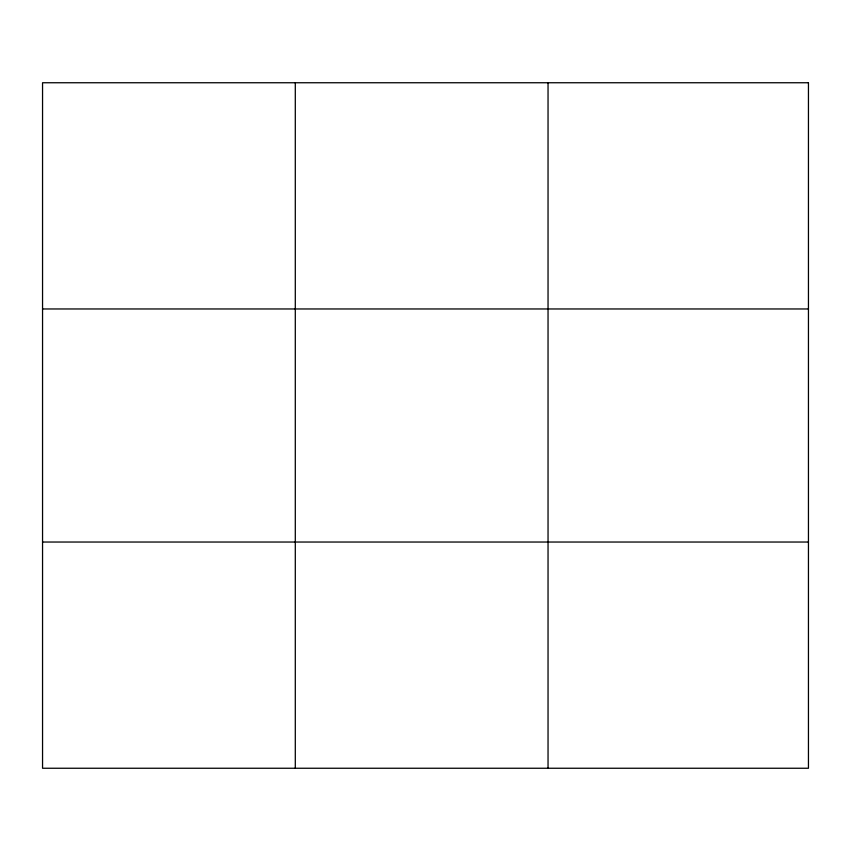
<?xml version="1.0" encoding="UTF-8"?>
<svg xmlns="http://www.w3.org/2000/svg" width="851" height="851" viewBox="0 0 851 851"><rect width="100%" height="100%" fill="white"/><g stroke="black" fill="none" stroke-linecap="round" stroke-linejoin="round"><path stroke-width="1.28" d="M295.297 82.749L295.297 768.251M548.044 82.749L548.044 768.251M42.55 308.966L808.45 308.966M42.55 542.034L808.45 542.034M808.45 82.749L808.45 768.251L42.55 768.251L42.55 82.749L808.45 82.749"/></g></svg>
